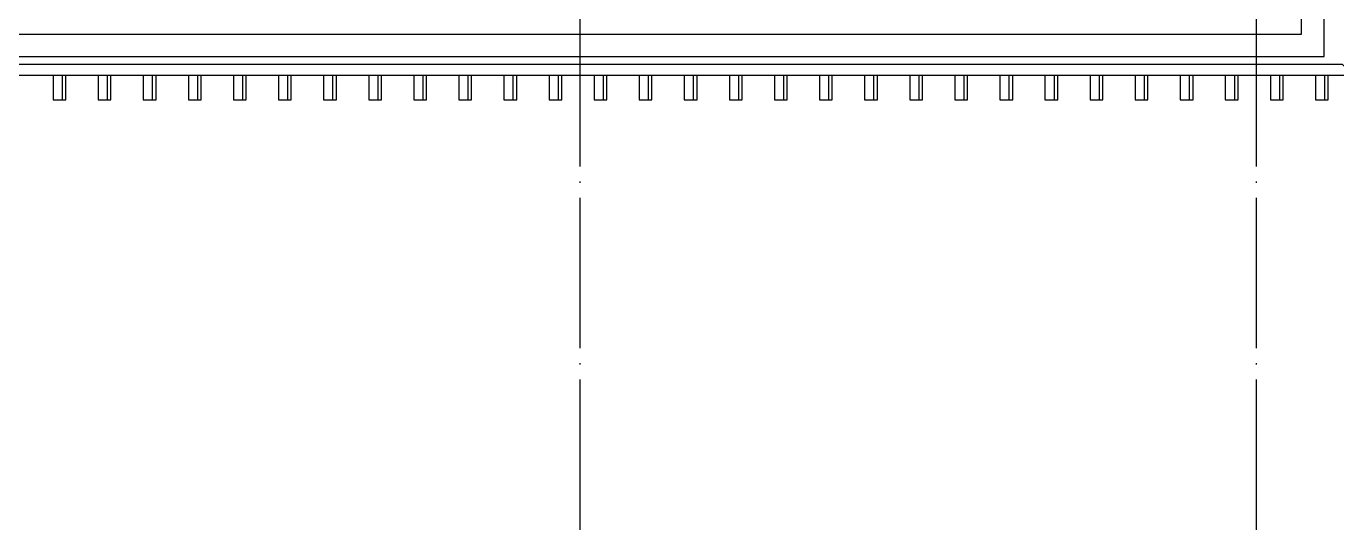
# Model space of a CAD drawing. Extents: x -777745 to 647905, y -207485 to 303235.
# Drawn here: x 41128 to 58568, y 117399 to 124105 of the extents above; entities that cross this region are included whole.
import ezdxf

# ---------------------------------------------------------------- set-up
doc = ezdxf.new("R2010")
doc.units = 0
doc.header["$LTSCALE"] = 1000
doc.linetypes.add('X-104 13#平面$0$DASH', pattern=[0.35, 0.25, -0.1])
doc.linetypes.add('X-104 13#平面$0$DOTE', pattern=[2.42, 2, -0.2, 0.02, -0.2])
doc.layers.get('0').update_dxf_attribs({"linetype": 'CONTINUOUS'})
for name, color, linetype in [('00-防烟分区', 4, 'CONTINUOUS'), ('13#楼幕墙$1$A-C_玻璃幕墙', 140, 'CONTINUOUS'), ('13#楼幕墙$1$D-铝板', 181, 'CONTINUOUS'), ('X-104 13#平面$0$A-O_屋面', 201, 'CONTINUOUS'), ('X-104 13#平面$0$A-TECH_结构', 21, 'CONTINUOUS'), ('X-104 13#平面$0$A_AXIS-轴线', 36, 'X-104 13#平面$0$DOTE'), ('X-104 13#平面$0$X-104 13#平面$0$A-TECH_结构', 21, 'CONTINUOUS')]:
    doc.layers.add(name, color=color, linetype=linetype)

# ---------------------------------------------------------------- blocks, each defined once
blk = doc.blocks.new('X-104 13#平面$0$zzzzx')
at = {"layer": 'X-104 13#平面$0$A_AXIS-轴线', "linetype": 'X-104 13#平面$0$DOTE'}
for p, q in [((48500, -7401), (48500, 28620)), ((57500, -7401), (57500, 28620))]:
    blk.add_line(p, q, dxfattribs=at)
blk = doc.blocks.new('13#楼幕墙$0$leileilei')
for p, q in [((120, 325), (0, 325)), ((0, 325), (0, 0)), ((120, 325), (120, 0)), ((170, 325), (120, 325)), ((170, 0), (170, 325)), ((0, 0), (120, 0)), ((120, 0), (170, 0))]:
    blk.add_line(p, q)
blk = doc.blocks.new('13#楼幕墙')
at = {"layer": '13#楼幕墙$1$A-C_玻璃幕墙'}
for p, q in [((58400, 123700), (58400, 143760)), ((22100, 123700), (58400, 123700))]:
    blk.add_line(p, q, dxfattribs=at)
at = {"layer": '13#楼幕墙$1$D-铝板'}
blk.add_lwpolyline([(58790, 123450), (30785, 123450), (30785, 123600), (58640, 123600)], close=True, dxfattribs=at)
for p in [(41485, 123125), (42085, 123125), (42685, 123125), (43285, 123125), (43885, 123125), (44485, 123125), (45085, 123125), (45685, 123125), (46285, 123125), (46885, 123125), (47485, 123125), (48085, 123125), (48685, 123125), (49285, 123125), (49885, 123125), (50485, 123125), (51085, 123125), (51685, 123125), (52285, 123125), (52885, 123125), (53485, 123125), (54085, 123125), (54685, 123125), (55285, 123125), (55885, 123125), (56485, 123125), (57085, 123125), (57685, 123125), (58285, 123125)]:
    blk.add_blockref('13#楼幕墙$0$leileilei', p, dxfattribs=at)
blk = doc.blocks.new('X-104 13#平面$0$A$C45D52E12')
at = {"layer": 'X-104 13#平面$0$X-104 13#平面$0$A-TECH_结构'}
blk.add_lwpolyline([(58300, -18800), (58300, 820), (53473, 4870), (38300, -3873), (38300, -8100), (12610, -8100), (4602, -2800), (-400, -2800), (-400, -20400), (22000, -20400), (22000, -18800)], close=True, dxfattribs=at)
blk = doc.blocks.new('X-104 13#平面')
at = {"layer": 'X-104 13#平面$0$A-O_屋面'}
blk.add_lwpolyline([(58400, 123700), (58400, 143760), (53305, 148035), (37800, 139100), (37800, 135000), (12500, 135000), (4493, 140300), (-900, 140300), (-900, 122100), (22100, 122100), (22100, 123700)], close=True, dxfattribs=at)
at = {"layer": 'X-104 13#平面$0$A-TECH_结构', "linetype": 'X-104 13#平面$0$DASH'}
blk.add_lwpolyline([(58100, 124000), (58100, 143620), (53261, 147680), (38100, 138927), (38100, 134700), (12410, 134700), (4402, 140000), (-600, 140000), (-600, 122400), (21800, 122400), (21800, 124000)], close=True, dxfattribs=at)
for name, p in [('X-104 13#平面$0$zzzzx', (0, 124800)), ('X-104 13#平面$0$A$C45D52E12', (-200, 142800))]:
    blk.add_blockref(name, p)
at = {"layer": 'X-104 13#平面$0$A-TECH_结构'}
blk.add_blockref('13#楼幕墙', (0, 0), dxfattribs=at)

msp = doc.modelspace()

# ---------------------------------------------------------------- block references
at = {"layer": '00-防烟分区'}
msp.add_blockref('X-104 13#平面', (0, 0), dxfattribs=at)

doc.saveas('drawing.dxf')
